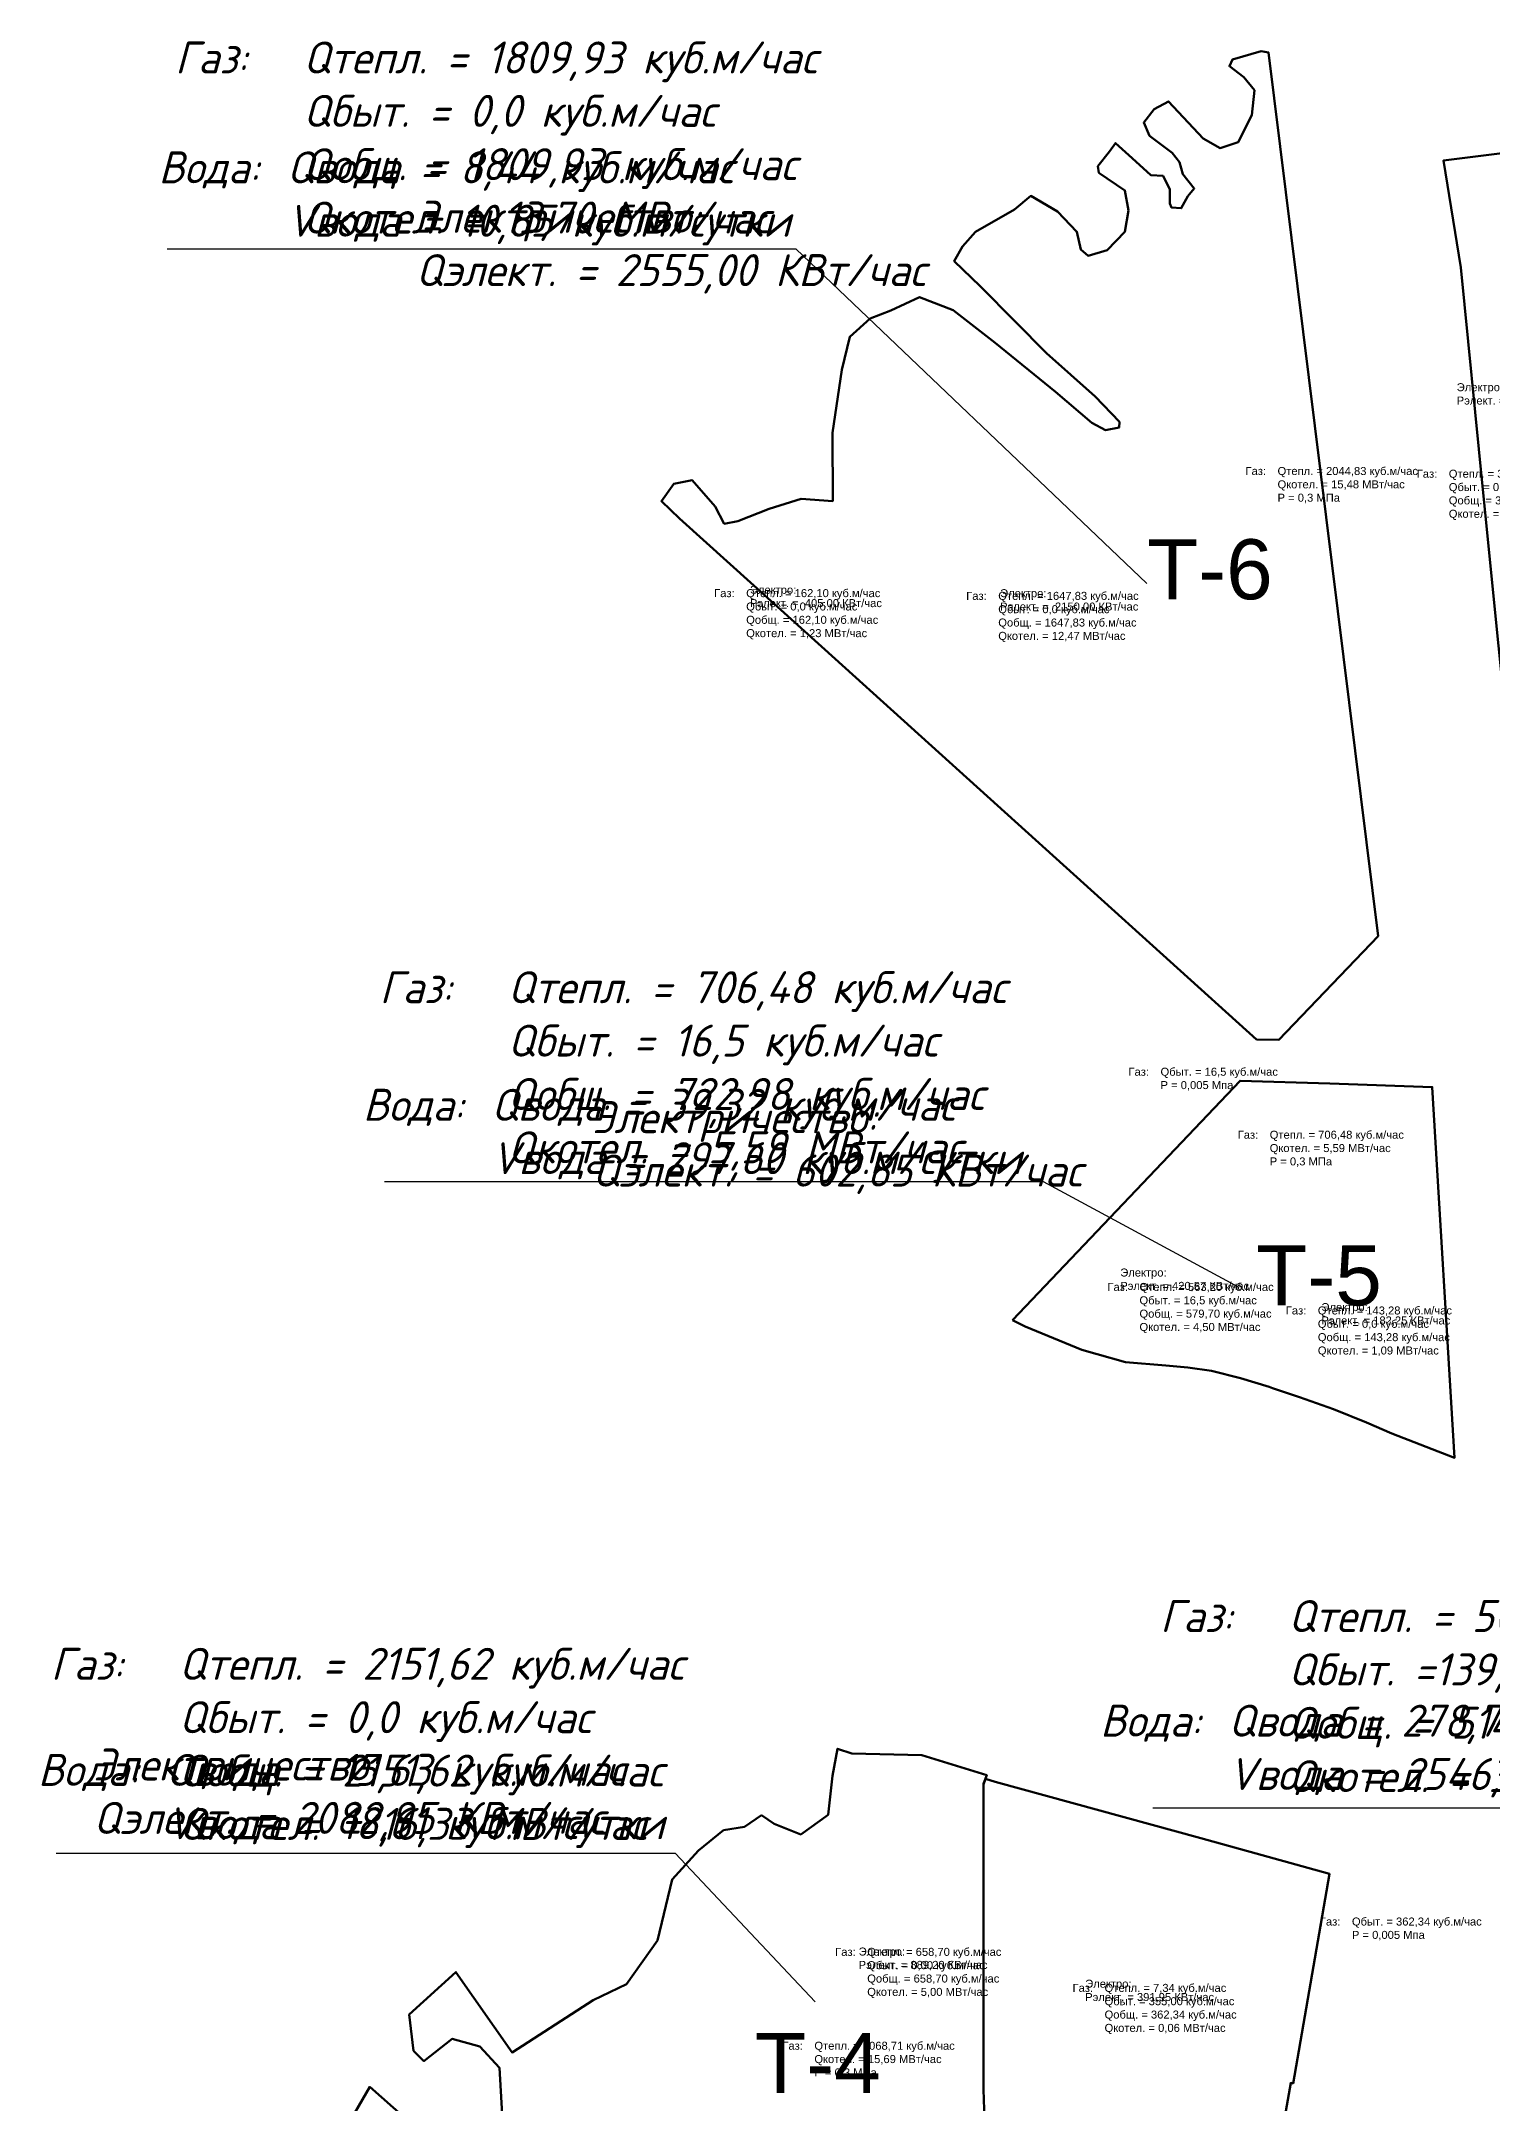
# Model space of a CAD drawing. Header units: millimetres. Extents: x 2241950 to 2245827, y 377271 to 382413.
# Drawn here: x 2241950 to 2243763, y 379739 to 382316 of the extents above; entities that cross this region are included whole.
import ezdxf

# ---------------------------------------------------------------- set-up
doc = ezdxf.new("R2010")
doc.units = ezdxf.units.MM
for name, color, linetype in [('информация_газ', 250, 'Continuous'), ('информация_электричество', 250, 'Continuous'), ('потребность_вода', 250, 'Continuous'), ('потребность_газ', 250, 'Continuous')]:
    doc.layers.add(name, color=color, linetype=linetype)
for name, color, linetype, lineweight in [('потребность_электрика', 250, 'Continuous', 80), ('территории_инфраструктура_подписи', 231, 'Continuous', 80), ('территория_инфраструктура', 231, 'Continuous', 80)]:
    doc.layers.add(name, color=color, linetype=linetype, lineweight=lineweight)
doc.styles.add('GOST-2.304_Type-B_italic', font='GOST Common Italic.ttf')
doc.styles.get("Standard").update_dxf_attribs({"font": 'arial.ttf'})

msp = doc.modelspace()

# ---------------------------------------------------------------- linework, layer by layer
at = {"layer": 'потребность_газ'}
for points in [[(2242106.6, 382056.8), (2242892.3, 382056.8), (2243330.8, 381638.6)], [(2242378.4, 380891.1), (2243201, 380891.1), (2243445.5, 380759.4)], [(2243337.9, 380108.7), (2244162.2, 380108.7), (2244492.5, 380672.4)], [(2241968, 380052.1), (2242741.4, 380052.1), (2242916.1, 379866.4)]]:
    msp.add_lwpolyline(points, dxfattribs=at)
at = {"layer": 'территория_инфраструктура'}
for points in [[(2243467.8, 381068.7), (2242928.4, 381555.8), (2242746.8, 381719.7), (2242724.2, 381741.5), (2242739.6, 381763.1), (2242762.8, 381767.5), (2242791.2, 381734.7), (2242802.8, 381713), (2242819.6, 381716.4), (2242858.7, 381731.8), (2242898.7, 381744.3), (2242938.2, 381741.5), (2242937.8, 381826.8), (2242949.8, 381905.3), (2242959.4, 381946.8), (2242985, 381969.4), (2243011, 381979.6), (2243046.7, 381996), (2243088.6, 381980), (2243141.2, 381939.1), (2243216.4, 381877.8), (2243261.7, 381839.3), (2243279, 381830.1), (2243295.9, 381833.5), (2243296.4, 381840.3), (2243266, 381872.1), (2243205.3, 381926.1), (2243166.2, 381965.6), (2243122.4, 382009.9), (2243090.1, 382041.3), (2243100.2, 382059.6), (2243116.6, 382077.9), (2243165.3, 382105.8), (2243185.5, 382122.7), (2243219.2, 382103.4), (2243243.3, 382077.9), (2243248.2, 382055.7), (2243257.3, 382048), (2243280.9, 382054.8), (2243303.1, 382077.9), (2243307.5, 382104.4), (2243303.1, 382129.5), (2243270.8, 382151.6), (2243269.4, 382159.8), (2243283.8, 382178.2), (2243291.5, 382188.8), (2243312.3, 382170), (2243335.4, 382148.8), (2243350.8, 382147.8), (2243359.5, 382130.9), (2243359.5, 382113.1), (2243361.4, 382108.3), (2243373.5, 382107.3), (2243381.7, 382122.2), (2243389.9, 382131.9), (2243375.4, 382149.7), (2243371.6, 382164.7), (2243362.4, 382176.7), (2243334, 382197.9), (2243326.7, 382214.3), (2243339.7, 382231.2), (2243357.6, 382240.8), (2243401, 382194.5), (2243422.2, 382182.5), (2243444.8, 382189.7), (2243461.7, 382223.5), (2243465.1, 382254.8), (2243451.6, 382271.2), (2243433.7, 382284.7), (2243437.6, 382293.2), (2243473.3, 382303.5), (2243482.7, 382301.8), (2243619.4, 381197.9), (2243495.5, 381068.2)], [(2243162.7, 380717.9), (2243447.1, 381017.2), (2243559.3, 381013.9), (2243687.1, 381009.3), (2243715, 380546.1), (2243636.8, 380576.4), (2243604.9, 380590.1), (2243563.9, 380606.6), (2243521.3, 380621.8), (2243487.6, 380633.2), (2243483.4, 380634.5), (2243447.6, 380645.6), (2243411.3, 380654.8), (2243381.7, 380658.8), (2243354.5, 380661.5), (2243303.8, 380665.6), (2243268.5, 380675.7), (2243249.5, 380681.1), (2243178.8, 380709.9)]]:
    msp.add_lwpolyline(points, close=True, dxfattribs=at)
for points in [[(2243789.7, 381360.9), (2243750, 381759.9), (2243722.8, 382033.1), (2243701, 382166.9), (2243774.7, 382176)], [(2243129.6, 379669.4), (2243126.6, 379756.8), (2243126.6, 380137.7), (2243129, 380144.9), (2243141.1, 380141.1), (2243398, 380070.7), (2243558.8, 380026.4), (2243513.3, 379764.3), (2243510.3, 379764.9), (2243488.2, 379637.5)], [(2242326.2, 379701.7), (2242359.8, 379760), (2242498.4, 379637.5)]]:
    msp.add_lwpolyline(points, dxfattribs=at)
msp.add_lwpolyline([(2242525.2, 379725.6), (2242522, 379783.7), (2242497.3, 379810.5), (2242462.9, 379820.2), (2242427.5, 379792.2), (2242414.6, 379805.1), (2242409.2, 379850.3), (2242467.6, 379903.4), (2242537.7, 379803.1), (2242638.8, 379868.2), (2242680.8, 379888.3), (2242719.4, 379943), (2242737.5, 380019.2), (2242770.5, 380055.5), (2242801.9, 380080.6), (2242828.1, 380085.1), (2242849.2, 380099.4), (2242865.1, 380088.5), (2242898.2, 380075.4), (2242932.4, 380100), (2242938, 380148.8), (2242944.2, 380182.5), (2242962.2, 380176.4), (2243049.4, 380174.3), (2243130.7, 380149.3), (2243127, 380139.9, 0.093652), (2243126.6, 380137.7), (2243126.6, 380053.4), (2243126.6, 379756.8), (2243129.6, 379669.4)], format="xyb", dxfattribs=at)

# ---------------------------------------------------------------- texts
at = {"layer": 'информация_газ', "char_height": 10, "attachment_point": 1}
for s, insert in [('Газ: ^IQтепл. = 2044,83 куб.м/час\\P^IQкотел. = 15,48 МВт/час\\P^IP = 0,3 МПа', (2243453.9, 381784)), ('Газ: ^IQтепл. = 397,49 куб.м/час\\P^IQбыт. = 0,0 куб.м/час\\P^IQобщ. = 397,49 куб.м/час\\P^IQкотел. = 3,01 МВт/час', (2243667.8, 381780.6)), ('Газ: ^IQтепл. = 162,10 куб.м/час\\P^IQбыт. = 0,0 куб.м/час\\P^IQобщ. = 162,10 куб.м/час\\P^IQкотел. = 1,23 МВт/час', (2242790.1, 381631.4)), ('Газ: ^IQтепл. = 1647,83 куб.м/час\\P^IQбыт. = 0,0 куб.м/час\\P^IQобщ. = 1647,83 куб.м/час\\P^IQкотел. = 12,47 МВт/час', (2243105, 381628)), ('Газ: ^IQбыт. = 16,5 куб.м/час\\P^IP = 0,005 Мпа', (2243307.7, 381033.4)), ('Газ: ^IQтепл. = 706,48 куб.м/час\\P^IQкотел. = 5,59 МВт/час\\P^IP = 0,3 МПа', (2243444.1, 380954.7)), ('Газ: ^IQтепл. = 563,20 куб.м/час\\P^IQбыт. = 16,5 куб.м/час\\P^IQобщ. = 579,70 куб.м/час\\P^IQкотел. = 4,50 МВт/час', (2243281.4, 380764.5)), ('Газ: ^IQтепл. = 143,28 куб.м/час\\P^IQбыт. = 0,0 куб.м/час\\P^IQобщ. = 143,28 куб.м/час\\P^IQкотел. = 1,09 МВт/час', (2243504.2, 380735.1)), ('Газ: ^IQбыт. = 362,34 куб.м/час\\P^IP = 0,005 Мпа', (2243546.8, 379971.6)), ('Газ: ^IQтепл. = 658,70 куб.м/час\\P^IQбыт. = 0,00 куб.м/час\\P^IQобщ. = 658,70 куб.м/час\\P^IQкотел. = 5,00 МВт/час', (2242941.3, 379933.7)), ('Газ: ^IQтепл. = 7,34 куб.м/час\\P^IQбыт. = 355,00 куб.м/час\\P^IQобщ. = 362,34 куб.м/час\\P^IQкотел. = 0,06 МВт/час', (2243237.8, 379888.7)), ('Газ: ^IQтепл. = 2068,71 куб.м/час\\P^IQкотел. = 15,69 МВт/час\\P^IP = 0,3 МПа', (2242875.3, 379816.4))]:
    msp.add_mtext_dynamic_manual_height_columns(s, width=377.606, gutter_width=12.5, heights=[111.9], dxfattribs=dict(at, insert=insert))
at = {"layer": 'информация_электричество', "char_height": 10, "attachment_point": 1}
for s, heights, insert in [('Электро: ^I\\PPэлект. =  250,00 КВт/час', [33.7], (2243717.7, 381888.7)), ('Электро: ^I\\PPэлект. =  405,00 КВт/час', [33.7], (2242834.8, 381635.6)), ('Электро: ^I\\PPэлект. =  2150,00 КВт/час', [33.7], (2243147.3, 381631.3)), ('Электро: ^I\\PPэлект. = 420,57 КВт/час', [32.9], (2243297.4, 380782.5)), ('Электро: ^I\\PPэлект. = 182,25 КВт/час', [33.7], (2243548.7, 380739.3)), ('Электро: ^I\\PPэлект. = 889,20 КВт/час', [33.7], (2242970.6, 379934.1)), ('Электро: ^I\\PPэлект. = 391,95 КВт/час', [33.7], (2243253.6, 379893.9))]:
    msp.add_mtext_dynamic_manual_height_columns(s, width=377.606, gutter_width=12.5, heights=heights, dxfattribs=dict(at, insert=insert))
at = {"layer": 'потребность_вода', "char_height": 40, "attachment_point": 1, "style": 'GOST-2.304_Type-B_italic'}
for s, insert in [('Вода: ^IQвода = 8,44 куб.м/час\\P^IVвода = 10,85 куб.м/сутки', (2242096, 382178.4)), ('Вода: ^IQвода = 39,32 куб.м/час\\P^IVвода = 297,60 куб.м/сутки', (2242351.4, 381007.1)), ('Вода: ^IQвода = 278,76 куб.м/час\\P^IVвода = 2546,80 куб.м/сутки', (2243272.3, 380237.6)), ('Вода: ^IQвода = 15,63 куб.м/час\\P^IVвода = 18,61 куб.м/сутки', (2241945.4, 380176.1))]:
    msp.add_mtext_dynamic_manual_height_columns(s, width=909.794, gutter_width=252.5, heights=[249.2], dxfattribs=dict(at, insert=insert))
at = {"layer": 'потребность_газ', "char_height": 40, "attachment_point": 1, "style": 'GOST-2.304_Type-B_italic'}
for s, insert in [('Газ: ^IQтепл. = 1809,93 куб.м/час\\P^IQбыт. = 0,0 куб.м/час\\P^IQобщ. = 1809,93 куб.м/час\\P^IQкотел. = 13,70 МВт/час', (2242116.6, 382315.7)), ('Газ: ^IQтепл. = 706,48 куб.м/час\\P^IQбыт. = 16,5 куб.м/час\\P^IQобщ. = 722,98 куб.м/час\\P^IQкотел. = 5,59 МВт/час', (2242372.1, 381154)), ('Газ: ^IQтепл. = 5005,35 куб.м/час\\P^IQбыт. =139,90 куб.м/час\\P^IQобщ. = 5145,25 куб.м/час\\P^IQкотел. = 39,86 МВт/час', (2243347.2, 380368.3)), ('Газ: ^IQтепл. = 2151,62 куб.м/час\\P^IQбыт. = 0,0 куб.м/час\\P^IQобщ. = 2151,62 куб.м/час\\P^IQкотел. = 16,33 МВт/час', (2241961.4, 380308.6))]:
    msp.add_mtext_dynamic_manual_height_columns(s, width=909.794, gutter_width=252.5, heights=[249.2], dxfattribs=dict(at, insert=insert))
at = {"layer": 'потребность_электрика', "char_height": 40, "attachment_point": 1, "style": 'GOST-2.304_Type-B_italic'}
for s, insert in [('Электричество: ^I\\PQэлект. = 2555,00 КВт/час', (2242417.1, 382116.7)), ('Электричество: ^I\\PQэлект. = 602,85 КВт/час', (2242637.8, 380991.6)), ('Электричество: ^I\\PQэлект. = 2082,95 КВт/час', (2242014.4, 380182.8))]:
    msp.add_mtext_dynamic_manual_height_columns(s, width=1182.159, gutter_width=252.5, heights=[153.2], dxfattribs=dict(at, insert=insert))
at = {"layer": 'территории_инфраструктура_подписи', "char_height": 75, "attachment_point": 1}
for s, insert in [('Т-6', (2243330.8, 381693.7)), ('Т-5', (2243467.1, 380811.5)), ('Т-4', (2242841, 379827.3))]:
    msp.add_mtext_dynamic_manual_height_columns(s, width=572.707, gutter_width=252.5, heights=[144.7], dxfattribs=dict(at, insert=insert))

doc.saveas('drawing.dxf')
